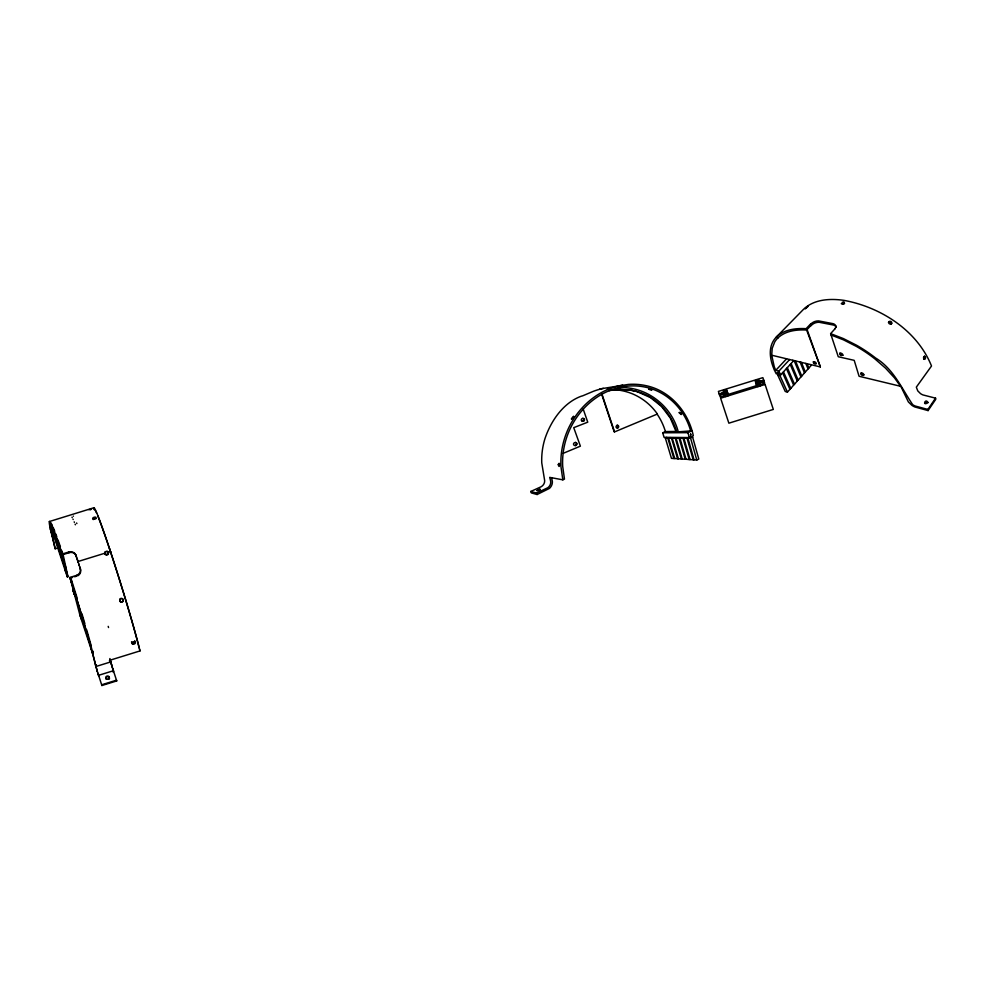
<?xml version="1.0" encoding="UTF-8"?>
<svg xmlns="http://www.w3.org/2000/svg" width="985" height="985" viewBox="0 0 985 985"><rect width="100%" height="100%" fill="white"/><g stroke="black" fill="none" stroke-linecap="round" stroke-linejoin="round"><path stroke-width="1.48" d="M573.849 416.544L571.682 419.117M816.208 363.588L815.777 362.603A3.472 3.14 -12.5 0 0 814.644 361.79L813.253 361.815L813.573 363.059A3.472 3.14 -12.5 0 0 814.693 363.859L816.208 363.588A1.354 1.219 -12.5 0 1 815.531 363.539L815.1 363.403A3.46 3.127 -12.5 0 1 813.992 362.603L813.561 361.852M863.87 374.866L863.377 373.82A3.46 3.127 -12.5 0 0 862.158 373.032A1.933 1.748 -12.5 0 0 861.161 372.884L861.05 374.485A3.472 3.127 -12.5 0 0 862.269 375.273A1.945 1.748 -12.5 0 0 863.266 375.42L863.87 374.866A1.527 1.379 -12.5 0 1 862.971 374.854L862.663 374.78A3.46 3.127 -12.5 0 1 861.456 374.004L860.988 373.278M536.948 490.604L537.367 490.148A5.959 5.381 -12.5 0 1 539.448 489.36M540.359 489.446L539.94 489.84A5.947 5.368 -12.5 0 1 537.847 490.629L537.145 490.715M681.571 414.18L679.391 412.309M840.02 353.135L841.301 353.258A3.472 3.127 -12.5 0 1 842.495 354.12L842.901 355.179A1.441 1.305 -12.5 0 1 842.089 355.154L841.621 355.031A3.46 3.127 -12.5 0 1 840.439 354.169L839.934 353.172L840.02 354.649A3.472 3.14 -12.5 0 0 841.215 355.511L842.889 355.265M679.059 412.666L681.263 414.574M690.583 434.053L690.473 435.025M928.005 402.557C925.371 397.447 921.997 406.867 928.005 402.557A1.748 1.576 -12.5 0 0 927.23 402.225A2.499 2.253 -12.5 0 0 925.223 402.533L924.62 403.062M807.774 306.544L807.786 306.52A5.972 5.393 -12.5 0 1 806.813 307.517L806.173 308.096M831.069 335.011L843.505 339.862L856.322 346.388A161.897 146.248 -12.5 0 1 874.791 358.799L885.577 368.205L894.528 377.92L901.337 387.388L908.367 401.929L911.839 405.303A18.456 16.671 -12.5 0 0 914.966 407.014L928.079 410.585L935.75 399.319L935.553 398.162L922.97 394.936A14.024 12.657 -12.5 0 1 920.495 393.594L917.774 390.897L916.321 387.154L931.514 366.014C917.281 330.443 880.701 307.111 843.985 300.363C830.146 298.369 814.016 299.108 803.428 309.413L776.291 337.092C766.49 347.126 770.344 362.763 776.229 373.783L780.6 374.928L793.861 360.547M928.079 410.585L927.87 409.44L935.553 398.162M777.99 337.843L777.559 338.286A20.771 18.764 -12.5 0 0 774.715 341.955L772.228 348.259L771.711 355.216L820.357 366.937L807.084 329.556M778.273 374.325L777.682 374.965L785.242 391.488L787.434 392.104L789.945 389.284L782.57 372.773M789.908 389.272A1.687 1.514 -12.5 0 1 790.807 388.361L793.639 385.135L786.436 368.587M793.614 385.123A1.65 1.49 -12.5 0 1 794.501 384.224L797.296 381.023A1.625 1.477 -12.5 0 1 798.145 380.124L800.916 376.959A1.601 1.453 -12.5 0 1 801.753 376.073M805.324 372.071A1.576 1.428 -12.5 0 0 804.462 372.933L801.741 376.048L795.498 360.941M810.729 364.622L811.086 365.546L808.833 368.082A1.564 1.404 -12.5 0 0 807.995 368.969L805.299 372.035L801.408 362.369M900.647 386.305L859.068 376.27L854.204 360.338L838.272 356.742L830.614 333.632L834.8 329.002M777.682 374.965L779.923 375.544L780.514 374.903M774.493 370.003L778.876 371.136L789.662 359.537M786.572 358.786L775.774 370.335A66.611 60.171 -12.5 0 1 774.222 366.58L771.711 355.216M727.115 391.476L725.81 391.205L723.692 392.535A1.958 1.773 -12.5 0 1 724.664 391.18L725.502 390.922A1.958 1.773 -12.5 0 1 727.115 391.476L726.007 391.821M724.147 393.914L725.046 392.966L727.57 392.855L726.671 393.803L724.147 393.914L727.57 392.855M755.803 382.599L756.702 381.638L759.213 381.54A1.958 1.773 -12.5 0 0 757.613 380.973L756.775 381.232A1.958 1.773 -12.5 0 0 755.803 382.599L756.899 382.254M756.258 383.978L757.157 383.03L759.669 382.919L757.551 384.248L756.258 383.978L759.669 382.919M810.877 325.542L806.641 330.024C796.508 329.47 785.107 330.812 777.559 338.286M776.291 337.092C784.06 329.433 795.745 328.079 806.136 328.67L810.384 324.188M91.408 509.245L90.423 509.725M841.252 303.712C844.859 305.867 845.635 300.117 842.089 302.432M844.49 303.565L844.551 303.515A2.61 2.352 -12.5 0 0 842.434 303.848M806.678 307.123L805.742 307.973A4.679 4.236 -12.5 0 0 805.127 308.65M690.953 435.038L690.793 433.991M666.734 437.365L665.331 437.993L671.45 458.357L673.888 458.517A2.204 1.995 -12.5 0 1 674.528 458.481L677.594 458.764A2.253 2.044 -12.5 0 1 678.246 458.727L681.361 459.01A2.302 2.081 -12.5 0 1 682.039 458.985L685.228 459.269A2.364 2.13 -12.5 0 1 685.905 459.244L689.168 459.539A2.413 2.179 -12.5 0 1 689.869 459.502L693.206 459.798A2.475 2.229 -12.5 0 1 693.908 459.773L696.789 460.044L698.796 459.035L692.652 437.241L690.029 437.217M665.331 437.993L667.768 438.017A2.61 2.352 -12.5 0 1 668.409 437.956L671.45 438.042A2.672 2.413 -12.5 0 1 672.102 437.993L675.217 438.079A2.721 2.462 -12.5 0 1 675.882 438.017L679.059 438.103A2.61 2.364 -12.5 0 1 679.798 438.054L682.999 438.14A2.672 2.413 -12.5 0 1 683.738 438.079L687.013 438.177A2.733 2.475 -12.5 0 1 687.776 438.116L692.652 437.241M676.092 431.455L665.441 431.565L662.708 432.784L664.075 437.34L689.315 437.562L693.305 435.69C688.392 411.927 670.157 390.602 645.864 385.627A56.268 50.826 -12.5 0 0 628.405 384.421L599.902 388.94M662.708 432.784L687.936 432.661L691.95 430.814L676.239 431.984L670.28 418.022L661.563 406.473L650.309 397.497L637.443 391.796M603.337 388.361L601.047 388.927A59.297 53.559 -12.5 0 0 593.093 391.427L582.677 395.822A8.065 7.277 -12.5 0 1 581.482 396.13C563.346 402.656 550.849 420.952 544.902 438.83A85.436 77.175 -12.5 0 0 541.762 462.913L544.446 479.239A7.387 6.673 -12.5 0 1 541.418 486.615L530.743 491.478L531.334 492.919L537.108 494.519L549.507 488.375A9.653 8.717 -12.5 0 0 552.351 481.246L551.501 477.713M530.743 491.478L536.517 493.054L547.931 487.673A7.646 6.907 -12.5 0 0 550.492 480.446L549.679 477.368L562.829 479.83L564.467 479.092L562.681 466.287A93.033 84.045 -12.5 0 1 566.4 438.288C573.652 415.645 591.492 396.068 614.381 388.816A57.721 52.143 -12.5 0 1 623.394 386.662L628.972 386.021A55.012 49.693 -12.5 0 1 645.951 387.265C667.744 391.919 685.055 410.055 690.756 431.307M610.528 388.127L608.139 388.915A1.527 1.379 -12.5 0 1 607.536 389.087M563.125 453.359L580.387 446.156L573.738 427.662L587.75 422.171L583.206 409.12M616.942 425.36L617.398 425.261A1.564 1.416 -12.5 0 1 617.767 427.946L617.361 428.192A1.564 1.416 -12.5 0 1 617.004 425.495M88.97 509.75L91.383 509.122M49.373 521.533L93.994 507.718M52.39 525.694A79.797 3.103 72.8 0 0 50.457 523.552L49.779 523.761L67.3 576.878L67.977 576.668L63.089 554.58A79.797 3.103 72.8 0 0 61.735 550.615M51.848 528.933L50.457 529.364L51.048 532.035L52.771 537.231L54.15 536.8M51.048 532.035L52.439 531.604M52.771 537.231L52.168 534.559L53.559 534.129M58.608 547.734L55.185 548.793L52.476 536.603L54.766 535.902M52.168 534.559L50.457 529.364A81.57 3.177 72.8 0 1 62.24 554.026L68.815 551.994L68.987 552.745A5.713 4.9 -21.7 0 1 75.931 555.638M68.987 552.745L62.4 554.789A79.797 3.103 72.8 0 0 50.961 530.89M76.473 556.919L78.172 562.275L78 561.524L104.804 553.238A1.785 1.613 -15.6 0 0 106.983 554.247A1.785 1.613 -15.6 0 0 108.202 552.179L110.468 551.477L110.628 552.228L109.544 548.694M65.158 567.212L65.835 567.003M92.602 650.888A79.797 3.103 72.8 0 1 93.218 653.178L92.541 653.387L79.994 615.354L69.947 577.419L76.534 575.388L76.67 576.003M70.526 578.047L70.12 578.183A79.797 3.103 72.8 0 1 95.496 665.023L97.244 671.031M71.77 577.666L72.582 577.419M74.638 576.779L76.288 576.274M72.878 590.606L73.555 590.397L71.105 579.352M724.603 395.539L724.024 393.778L719.579 395.157L719.198 394L724.788 392.19M758.118 381.872L763.757 380.198L764.68 383.14L759.509 384.729M722.448 393.224L719.666 394.086M722.855 393.089L724.825 392.486L723.101 393.84M763.424 380.542L760.642 381.392M760.235 381.527L758.265 382.131L760.482 382.266M719.912 394.825L722.695 393.963M760.888 382.143L763.67 381.281M764.138 381.355L759.694 382.734L760.272 384.495M725.366 395.305L720.195 396.906L719.616 395.145M727.398 394.677L757.477 385.369M77.852 605.689L78.529 605.479L73.555 590.397M79.994 615.354L80.671 615.145L78.529 605.479M111.527 664.567L110.369 660.098L140.03 650.913A81.57 3.177 72.8 0 0 112.192 556.759A81.57 3.177 72.8 0 0 93.747 508.986M95.496 665.023L96.419 664.74M109.397 660.726L110.32 660.43L110.098 659.507M97.059 670.391L95.976 666.488L110.812 661.895M112.659 671.77L113.595 671.475L113.25 670.194M101.886 685.523L116.71 680.93L116.538 680.179L101.714 684.772L101.886 685.523L98.599 675.316L113.423 670.736L116.71 680.93M610.084 388.065L608.287 388.595A4.494 4.051 -12.5 0 0 607.4 388.952M609.186 390.7L613.101 389.998M539.448 489.336L540.223 489.286M612.067 390.159L616.425 389.617M613.064 390.011L615.428 389.703M573.541 416.261L571.337 418.908M616.758 389.58L615.391 389.728A54.323 49.078 -12.5 0 1 625.032 391.365C638.083 394.714 649.743 402.951 657.389 414.032L614.554 431.898L601.983 394.16M616.388 389.641L617.09 389.555M616.708 389.617L617.423 389.531M617.041 389.592L617.755 389.506M617.373 389.567L618.321 389.469M617.915 387.844C645.2 385.418 671.327 405.241 678.148 431.43M617.94 389.531L618.888 389.444M618.506 389.506L619.454 389.42M619.072 389.481L620.008 389.407M619.639 389.469L630.671 390.109M620.205 389.457L631.237 390.195M630.843 390.257L632.899 390.516M631.41 390.356L634.549 390.873M633.059 390.676L637.283 391.587M672.189 438.005L678.419 458.801M634.709 391.057C654.988 395.281 671.167 412.296 676.658 431.984M927.87 409.44L915.188 406.017A14.763 13.334 -12.5 0 1 912.676 404.65C901.718 388.521 893.518 368.87 875.567 357.974A165.505 149.498 -12.5 0 0 856.568 345.242L843.382 338.581L830.614 333.632M777.534 372.367L778.027 372.675M777.781 373.167L777.153 372.65M668.519 437.98L674.725 458.567M694.043 459.81L687.949 438.177M676.042 438.054L682.223 459.059M686.065 459.293L679.958 438.116M683.886 438.128L690.079 459.589M65.49 568.345L66.512 571.719L65.478 568.443M779.923 375.544L787.434 392.104M778.876 371.136L780.6 374.928M783.457 371.825L790.795 388.336M787.311 367.639L794.476 384.187M790.253 364.45L797.296 381.023M791.115 363.514L798.133 380.099M794.132 360.621L800.916 376.959M51.786 534.03L51.799 533.882M800.079 362.049L804.499 372.946M536.517 493.054L537.108 494.519M805.841 363.44L808.032 368.981M807.134 363.748L808.833 368.082M51.479 532.971L51.663 533.587M806.136 328.67L820.357 366.937M52.685 533.587L52.439 532.823L52.673 533.414M68.864 552.154A5.713 4.679 -14 0 1 75.771 554.887L76.202 556.106M76.645 557.67L75.796 554.887M601.687 394.32L614.221 431.91M763.72 380.222L762.87 377.649L718.397 391.414L719.235 393.988M763.35 380.333L763.732 381.49M760.58 381.183L760.962 382.34M760.174 381.318L760.555 382.475M759.312 381.577L758.696 379.717L755.138 380.826L756.714 385.603M759.94 386.034L759.386 384.335L757.342 384.963L757.908 386.662M757.921 381.269L758.376 382.648M756.702 381.638L757.157 383.03M728.161 394.443L726.585 389.654L723.027 390.762L723.643 392.621M727.829 395.97L727.275 394.271L725.231 394.899L725.797 396.61M725.81 391.205L726.265 392.584M724.591 391.587L725.046 392.966M722.781 392.892L723.162 394.049M722.374 393.015L722.756 394.172M719.604 393.877L719.986 395.034M139.513 649.374L140.03 650.913M77.162 559L77.581 560.256M109.864 658.559L110.369 660.098M50.457 523.552L67.977 576.668M80.671 615.145L91.654 648.425M92.43 650.802L93.218 653.178M52.476 536.603L51.602 533.932L55.185 548.793M78 561.524L79.28 565.415M78.726 563.986L79.871 567.471M98.759 676.067L98.044 673.605M79.711 566.732L80.45 569.244A5.713 5.504 -9.2 0 1 77.778 575.794M113.066 669.628L113.373 670.81M52.968 532.91L53.042 533.156M98.241 674.208L98.549 675.39M51.996 533.205L52.07 533.464M836.105 327.303L835.674 325.937A3.669 3.324 -12.5 0 1 834.763 328.965M112.869 669.024L113.14 670.096M112.672 668.396L112.893 669.332M97.847 672.977L98.069 673.925M112.401 667.744L112.647 668.556M97.823 673.149L97.318 671.524M112.155 666.931L112.475 667.744M111.896 666.119L112.278 667.091M97.072 670.699L97.441 671.684M667.768 438.017L673.888 458.517M111.662 665.306L112.068 666.439M671.45 438.042L677.594 458.764M675.217 438.079L681.361 459.01M111.428 664.53L111.884 665.798M679.059 438.103L685.228 459.269M682.999 438.14L689.168 459.539M111.699 665.17L110.32 660.43M687.013 438.177L693.206 459.798M690.608 438.202L696.789 460.044M687.936 432.661L689.315 437.562M108.276 554.099A1.785 1.601 -9.3 0 0 108.362 552.93L108.202 552.179A1.785 1.601 -9.5 0 0 106.688 551.107M106.318 555.048A1.785 1.601 -9.3 0 1 104.964 553.976L104.804 553.238A1.785 1.601 -9.5 0 1 105.383 551.501M80.45 569.244L80.278 568.493A5.713 5.381 -23.2 0 1 76.522 575.363M62.24 554.026L67.3 576.878M562.829 479.83L560.957 466.693A95.102 85.917 -12.5 0 1 564.7 437.98C572.1 414.722 590.421 394.616 613.938 387.216A59.075 53.362 -12.5 0 1 622.68 385.11M810.581 324.324A9.554 8.631 -12.5 0 1 818.646 320.913L832.842 323.634A4.334 3.915 -12.5 0 1 835.723 325.764M811.074 325.678A9.53 8.606 -12.5 0 1 819.114 322.267L833.285 325.001A4.346 3.928 -12.5 0 1 836.166 327.143M806.752 307.185A3.78 3.411 -12.5 0 1 807.651 306.433M806.05 308.096A3.669 3.312 -12.5 0 1 805.25 308.724M891.634 323.659A1.859 1.675 -12.5 0 0 888.778 321.738A1.859 1.675 -12.5 0 0 891.671 323.609M888.482 322.304A1.933 1.748 -12.5 0 1 891.117 324.065M924.509 356.262A1.908 1.724 -12.5 0 1 924.41 359.377M923.819 356.668A2.721 2.462 -12.5 0 1 923.708 359.057M924.57 359.291A1.908 1.724 -12.5 0 1 924.632 356.176M575.437 442.474A1.662 1.502 -12.5 0 1 575.634 445.306M575.929 445.306A1.65 1.49 -12.5 0 0 575.585 442.462A1.404 1.268 -12.5 0 0 574.957 442.573A1.65 1.49 -12.5 0 0 575.326 445.54A1.404 1.268 -12.5 0 0 575.979 445.417M582.677 418.379A1.662 1.502 -12.5 0 1 583.058 421.223M575.683 445.405A1.404 1.268 -12.5 0 1 575.178 445.528M688.49 437.697A2.339 2.118 -12.5 0 1 687.813 437.894M617.226 425.298A1.576 1.428 -12.5 0 1 617.447 427.97M670.182 437.549A2.967 2.684 -12.5 0 1 668.95 437.882M657.13 414.143A74.232 67.054 -12.5 0 1 665.417 431.578M651.824 389.838A3.3 2.98 -12.5 0 1 648.906 389.075M681.14 413.392A3.053 2.758 -12.5 0 1 680.327 412.58M648.832 389.21A3.115 2.82 -12.5 0 1 651.738 389.937M69.947 577.419A81.57 3.177 72.8 0 1 95.976 666.488M94.289 509.688A79.797 3.103 72.8 0 1 96.604 513.074M97.749 515.795A79.797 3.103 72.8 0 1 118.963 578.158A79.797 3.103 72.8 0 1 139.217 648.179M107.845 554.617A1.785 1.601 -9.3 0 1 106.909 555.048M104.964 553.976A1.785 1.613 -15.5 0 1 105.555 552.253M106.848 551.834A1.785 1.613 -15.5 0 1 108.362 552.93M121.709 598.387A1.785 1.748 -21.4 0 1 122.706 601.244A1.785 1.748 -21.4 0 1 119.69 600.715M119.665 599.619A1.785 1.748 -21.4 0 1 121.032 598.387M134.662 640.73A1.785 1.219 -17.4 0 1 133.665 642.86A1.785 1.219 -17.4 0 1 131.571 641.74M106.109 679.133A1.785 1.613 -12.5 0 1 106.626 677.077A1.785 1.613 -12.5 0 1 108.916 677.126A1.785 1.613 -12.5 0 1 109.138 679.194M71.979 517.211A79.797 3.103 72.8 0 1 72.237 517.63M73.001 519.157A79.797 3.103 72.8 0 1 73.173 519.538M74.183 521.841A79.797 3.103 72.8 0 1 74.404 522.382M75.119 524.143A79.797 3.103 72.8 0 1 75.365 524.771M108.202 626.361A79.797 3.103 72.8 0 1 108.547 627.543M76.633 522.986A79.797 3.103 72.8 0 1 76.879 523.589M53.067 527.234A79.797 3.103 72.8 0 1 54.754 531.334M55.726 533.882A79.797 3.103 72.8 0 1 56.798 536.714M57.93 539.842A79.797 3.103 72.8 0 1 60.417 546.823M71.191 579.168A79.797 3.103 72.8 0 1 77.138 598.055M81.89 613.618A79.797 3.103 72.8 0 1 84.882 623.69M86.643 629.711A79.797 3.103 72.8 0 1 91.248 645.951M93.218 519.6A1.785 0.85 -17.6 0 1 96.062 518.664M558.261 464.674C559.825 470.498 560.12 459.773 558.261 464.588M765.086 384.445L720.626 398.211L728.863 423.181L773.323 409.428L765.086 384.445M64.825 568.579L65.835 571.928L64.825 568.579M73.912 590.692L74.922 594.029L73.937 590.729M73.235 590.901L74.232 594.238L73.235 590.901M81.029 615.428L82.026 618.777L81.029 615.428M80.339 615.637L81.349 618.986L80.364 615.687M793.184 361.273L792.777 360.288L793.184 361.286M582.32 421.26A1.625 1.465 -12.5 0 0 584.487 419.561A1.625 1.465 -12.5 0 0 581.876 418.76A1.625 1.465 -12.5 0 0 582.32 421.26M121.204 602.13A1.785 1.748 -21.6 0 0 123.199 599.791A1.785 1.748 -21.6 0 0 120.17 599.286A1.785 1.748 -21.6 0 0 121.204 602.13M133.147 644.202A1.785 1.219 -17.4 0 0 135.401 642.405A1.785 1.219 -17.4 0 0 132.544 642.171A1.785 1.219 -17.4 0 0 133.147 644.202M106.86 679.121A1.785 1.613 -12.5 0 0 109.273 677.286A1.785 1.613 -12.5 0 0 106.417 676.375A1.785 1.613 -12.5 0 0 106.86 679.121M73.432 516.226A79.797 3.103 72.8 0 0 73.333 516.14M93.735 519.046A1.785 0.85 -17.5 0 0 96.062 517.531A1.785 0.85 -17.5 0 0 93.304 517.63A1.785 0.85 -17.5 0 0 93.735 519.046"/></g></svg>
